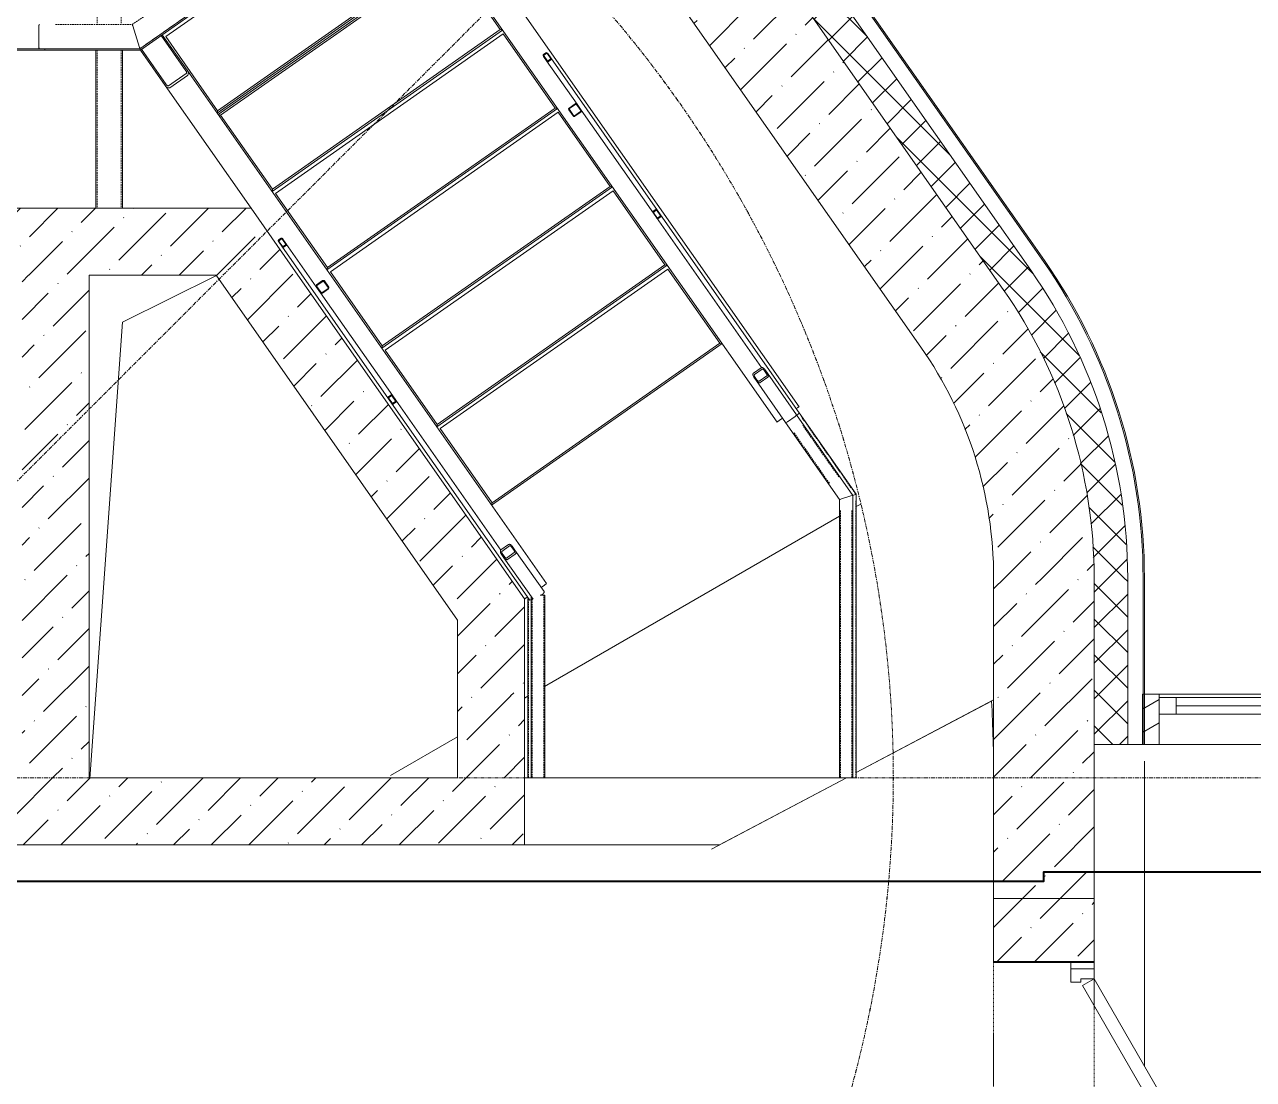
# Model space of a CAD drawing. Header units: millimetres. Extents: x 223 to 147055, y -17460 to 24540.
# Drawn here: x 115368 to 119036, y 11952 to 15100 of the extents above; entities that cross this region are included whole.
import ezdxf

# ---------------------------------------------------------------- set-up
doc = ezdxf.new("R2010")
doc.units = ezdxf.units.MM
for name, pattern in [('ADSK_Линия сетки', [21, 12, -3, 3, -3]), ('Сверху_2_', [3.96875, 2.38125, -1.5875]), ('Скрытая', [7.14375, 4.7625, -2.38125])]:
    doc.linetypes.add(name, pattern=pattern)
for name, color, linetype, lineweight in [('A-AREA', 7, 'Continuous', 9), ('A-DETL-GENF', 7, 'Continuous', 9), ('A-DETL-MEDM', 7, 'Continuous', 18), ('A-DOOR', 7, 'Continuous', 9), ('A-FLOR', 7, 'Continuous', 9), ('A-GLAZ', 7, 'Continuous', 9), ('A-GLAZ-CWMG', 7, 'Continuous', 9), ('A-WALL', 7, 'Continuous', 9), ('A-WALL-PATT', 7, 'Continuous', 18), ('I-WALL', 7, 'Continuous', 9), ('S-BEAM', 7, 'Continuous', 9), ('S-FSTN', 7, 'Continuous', 9), ('S-GRID', 7, 'Continuous', 9), ('раб осв', 7, 'Continuous', 40)]:
    doc.layers.add(name, color=color, linetype=linetype, lineweight=lineweight)
pattern_1 = [(45, (0, 0), (42.0948, 154.348), [198.438, -39.688, 1.676, -38.011])]
pattern_2 = [(45, (113640.95, 12729.765), (-53.033, 53.033), []), (135, (113640.95, 12729.765), (-53.033, -53.033), [])]

# ---------------------------------------------------------------- blocks, each defined once
blk = doc.blocks.new('Дверь-Проем - 2200_h_х1500-2633506-2 этаж')
at = {"layer": 'A-DETL-GENF', "linetype": 'Сверху_2_', "lineweight": 20}
for p, q in [((741.8, 150), (-758.2, 150)), ((-758.2, -150), (741.8, -150))]:
    blk.add_line(p, q, dxfattribs=at)
at = {"layer": 'A-DETL-GENF', "lineweight": 40}
for p, q in [((-758.2, 150), (-758.2, -150)), ((741.8, -150), (741.8, 150))]:
    blk.add_line(p, q, dxfattribs=at)
blk = doc.blocks.new('Гнутый прямоугольный профиль _Трубы 30245-94_ Балки - гнутый прямоуг_ проф_ 160x80x4-2176570-2 этаж')
at = {"layer": 'S-BEAM', "linetype": 'Скрытая', "lineweight": 20}
for p, q in [((126.7, 36), (-125.5, 36)), ((126.7, -36), (-102.8, -36))]:
    blk.add_line(p, q, dxfattribs=at)
blk = doc.blocks.new('Гнутый прямоугольный профиль _Трубы 30245-94_ Балки - гнутый прямоуг_ проф_ 160x80x4-2176156-2 этаж')
at = {"layer": 'S-BEAM', "linetype": 'Скрытая', "lineweight": 20}
for p, q in [((498.7, 36), (-496.3, 36)), ((476, -36), (-424, -36))]:
    blk.add_line(p, q, dxfattribs=at)
blk = doc.blocks.new('Гнутый прямоугольный профиль _Трубы 30245-94_ Балки - гнутый прямоуг_ проф_ 160x80x4-2183236-2 этаж')
at = {"layer": 'S-BEAM', "linetype": 'Скрытая', "lineweight": 20}
for p, q in [((-500, 36), (-972, 36)), ((420, 36), (-420, 36)), ((528, 36), (500, 36)), ((-500, -36), (-972, -36)), ((420, -36), (-420, -36)), ((528, -36), (500, -36))]:
    blk.add_line(p, q, dxfattribs=at)
blk = doc.blocks.new('ARM_ПВЛ - ПВ506-2189781-2 этаж')
at = {"layer": 'S-FSTN', "lineweight": 20}
for p, q in [((135, 415), (-135, 415)), ((-135, 415), (-135, -415)), ((135, -415), (135, 415)), ((-135, -415), (135, -415))]:
    blk.add_line(p, q, dxfattribs=at)
blk = doc.blocks.new('Гнутый прямоугольный профиль _Трубы 8645-68_ Балки - гнутый прямоуг_ проф_ 40x20x3-2341593-2 этаж')
at = {"layer": 'S-BEAM', "linetype": 'Скрытая', "lineweight": 20}
for p, q in [((273, 17), (-272, 17)), ((273, -17), (-263.4, -17))]:
    blk.add_line(p, q, dxfattribs=at)
blk = doc.blocks.new('Гнутый квадратный профиль _ТУ BE8639-82_ Балки - гнутый квадрат_ проф_ 15x1_5-2340680-2 этаж')
at = {"layer": 'S-BEAM', "linetype": 'Скрытая', "lineweight": 20}
blk.add_line((269.5, -6), (-265.3, -6), dxfattribs=at)
blk = doc.blocks.new('Гнутый прямоугольный профиль _Трубы 8645-68_ Балки - гнутый прямоуг_ проф_ 40x20x3-2339557-2 этаж')
at = {"layer": 'S-BEAM', "linetype": 'Скрытая', "lineweight": 20}
for p, q in [((418, 17), (-379.6, 17)), ((418, -17), (-379.6, -17))]:
    blk.add_line(p, q, dxfattribs=at)
blk = doc.blocks.new('Гнутый квадратный профиль _ТУ BE8639-82_ Балки - гнутый квадрат_ проф_ 15x1_5-V1-2 этаж')
at = {"layer": 'S-BEAM', "linetype": 'Скрытая', "lineweight": 20}
blk.add_line((421.5, 6), (-407.1, 6), dxfattribs=at)
blk = doc.blocks.new('Гнутый прямоугольный профиль _Трубы 8645-68_ Балки - гнутый прямоуг_ проф_ 40x20x3-2339558-2 этаж')
at = {"layer": 'S-BEAM', "linetype": 'Скрытая', "lineweight": 20}
for p, q in [((80.6, 17), (-105.6, 17)), ((80.6, -17), (-105.6, -17))]:
    blk.add_line(p, q, dxfattribs=at)
blk = doc.blocks.new('Гнутый квадратный профиль _ТУ BE8639-82_ Балки - гнутый квадрат_ проф_ 15x1_5-2339559-2 этаж')
at = {"layer": 'S-BEAM', "linetype": 'Скрытая', "lineweight": 20}
blk.add_line((147.5, 6), (-133.1, 6), dxfattribs=at)
blk = doc.blocks.new('КДП Вышка - КР_rvt-1-2 этаж')
at = {"layer": 'A-WALL-PATT', "lineweight": 15}
h = blk.add_hatch(dxfattribs=at)
h.set_pattern_fill('FP_1', color=256, style=0, pattern_type=2)
h.set_pattern_definition(pattern_1)
h.paths.add_polyline_path([(4402.5, 1407.9), (4648.2, 1580), (3606.3, 3068), (3360.5, 2896), (4109, 1827)], flags=0)
h = blk.add_hatch(dxfattribs=at)
h.set_pattern_fill('FP_1', color=256, style=0, pattern_type=2)
h.set_pattern_definition(pattern_1)
h.paths.add_polyline_path([(-280.5, 1622.4), (2543, 1622.7), (2403.2, 1822.4), (-764.2, 1822.4), (-904.2, 1622.4), (-660.1, 1622.4)], flags=0)
h = blk.add_hatch(dxfattribs=at)
h.set_pattern_fill('FP_1', color=256, style=0, pattern_type=2)
h.set_pattern_definition(pattern_1)
h.paths.add_polyline_path([(1919.5, 122.4), (1919.5, 1622.4), (1719.5, 1622.4), (1719.5, 122.4)], flags=0)
h = blk.add_hatch(dxfattribs=at)
h.set_pattern_fill('FP_1', color=256, style=0, pattern_type=2)
h.set_pattern_definition(pattern_1)
h.paths.add_polyline_path([(3219.5, 307.8), (3219.5, 656.5), (2543, 1622.4), (2299, 1622.4), (3090.3, 492.3)], flags=0)
h = blk.add_hatch(dxfattribs=at)
h.set_pattern_fill('FP_1', color=256, style=0, pattern_type=2)
h.set_pattern_definition(pattern_1)
h.paths.add_polyline_path([(4919.5, 719.6), (4913.8, 850.3), (4896.7, 980.1), (4868.4, 1107.8), (4829, 1232.6), (4779, 1353.5), (4718.5, 1469.6), (4648.2, 1580), (4402.5, 1407.9), (4467.3, 1304.4), (4521.4, 1194.9), (4564, 1080.4), (4594.7, 962.3), (4613.3, 841.6), (4619.5, 719.6), (4795.9, 719.6)], flags=0)
h = blk.add_hatch(dxfattribs=at)
h.set_pattern_fill('FP_1', color=256, style=0, pattern_type=2)
h.set_pattern_definition(pattern_1)
h.paths.add_polyline_path([(4619.5, -2277.6), (4919.5, -2277.6), (4919.5, -1927.6), (4619.5, -1927.6)], flags=0)
h.paths.add_polyline_path([(4919.5, -427.6), (4919.5, 719.6), (4619.5, 719.6), (4619.5, -427.6), (4849.5, -427.6)], flags=0)
h = blk.add_hatch(dxfattribs=at)
h.set_pattern_fill('FP_1', color=256, style=0, pattern_type=2)
h.set_pattern_definition(pattern_1)
h.paths.add_polyline_path([(3219.5, 122.4), (3219.5, 307.8), (3019.5, 593.5), (3019.5, 122.4), (3062.9, 122.4)], flags=0)
h = blk.add_hatch(dxfattribs=at)
h.set_pattern_fill('FP_1', color=256, style=0, pattern_type=2)
h.set_pattern_definition(pattern_1)
h.paths.add_polyline_path([(69.5, -77.6), (69.5, 122.4), (-430.5, 122.4), (-430.5, -77.6)], flags=0)
h.paths.add_polyline_path([(-1443.1, -77.6), (-1230.5, -77.6), (-1230.5, 122.4), (-1580.5, 122.4), (-1580.5, -77.6)], flags=0)
h.paths.add_polyline_path([(3219.5, -77.6), (3219.5, 122.4), (1569.5, 122.4), (1569.5, -77.6), (3062.9, -77.6)], flags=0)
at = {"layer": 'A-FLOR', "lineweight": 15}
blk.add_line((4179.5, 122.4), (3219.5, 122.4), dxfattribs=at)
at = {"layer": 'I-WALL', "lineweight": 15}
for p, q in [((4648.2, 1580), (3606.3, 3068)), ((3360.5, 2896), (4402.5, 1407.9)), ((2403.2, 1822.4), (-764.2, 1822.4)), ((2543.2, 1622.4), (2403.2, 1822.4)), ((1919.5, 1622.4), (2299, 1622.4)), ((1919.5, 122.4), (1919.5, 1622.4)), ((2299, 1622.4), (3019.5, 593.5)), ((3219.5, 656.5), (2543.2, 1622.4)), ((4619.5, 719.6), (4619.5, -427.6)), ((4919.5, -427.6), (4919.5, 719.6)), ((3219.5, 307.8), (3219.5, 656.5)), ((3019.5, 593.5), (3019.5, 122.4)), ((3219.5, 122.4), (3219.5, 307.8)), ((3019.5, 122.4), (1919.5, 122.4)), ((3219.5, -77.6), (3219.5, 122.4)), ((1569.5, -77.6), (3219.5, -77.6))]:
    blk.add_line(p, q, dxfattribs=at)
for radius, start in [(1500, 360), (1200, 0)]:
    blk.add_arc((3419.5, 719.6), radius, start, 35, dxfattribs=at)
at = {"layer": 'S-BEAM', "lineweight": 15}
for p, q in [((2886.5, 2869.1), (2071.4, 2298.4)), ((2072.7, 2294.4), (2891.8, 2867.9)), ((4038.6, 1230.1), (2965.7, 2762.4)), ((2900.2, 2716.5), (3973.1, 1184.2)), ((2302, 2106.3), (2990.1, 2588.1)), ((2993.4, 2583.5), (2305.3, 2101.7)), ((1770, 2302.4), (1770, 2366.4)), ((1770, 2366.4), (1770, 2302.4)), ((2070.2, 2302.4), (2050, 2366.4)), ((2050, 2366.4), (2070.2, 2302.4)), ((2465.9, 1872.3), (3154, 2354.1)), ((3154, 2354.1), (3147, 2355.3)), ((2138.2, 2340.2), (2134.9, 2337.9)), ((2134.9, 2337.9), (2208.9, 2232.4)), ((2212.1, 2234.7), (2138.2, 2340.2)), ((1787.7, 2298.4), (1697, 2298.4)), ((1697, 2294.4), (1787.7, 2294.4)), ((1787.7, 2294.4), (1787.7, 2298.4)), ((2071.4, 2298.4), (1787.7, 2298.4)), ((1787.7, 2298.4), (1787.7, 2294.4)), ((1787.7, 2294.4), (2072.7, 2294.4)), ((1939.5, 2294.4), (1939.5, 1822.4)), ((2019.5, 1822.4), (2019.5, 2294.4)), ((2072.7, 2294.4), (2071.4, 2298.4)), ((2071.4, 2298.4), (2072.7, 2294.4)), ((2076, 2296.7), (2072.7, 2294.4)), ((2072.7, 2294.4), (2146.6, 2188.8)), ((2149.9, 2191.1), (2076, 2296.7)), ((3283.3, 2286.3), (3275.9, 2281.1)), ((3276.4, 2275.1), (3285.4, 2262.2)), ((3277.4, 2278.9), (3284.8, 2284.1)), ((3286.7, 2263.1), (3277.7, 2275.9)), ((3287.5, 2282.8), (3296.5, 2270)), ((3297.7, 2270.8), (3288.7, 2283.7)), ((3285.4, 2262.2), (3376, 2132.9)), ((3296.8, 2267), (3289.4, 2261.8)), ((3290.9, 2259.7), (3298.3, 2264.8)), ((3616.4, 1815.7), (3297.7, 2270.8)), ((2209.6, 2224.4), (2157.2, 2187.7)), ((2161.2, 2182), (2213.6, 2218.7)), ((3285, 702.4), (2212.1, 2234.7)), ((2146.6, 2188.8), (2403.2, 1822.4)), ((3370.4, 2133.9), (3352.4, 2121.2)), ((3353.6, 2119.6), (3371.6, 2132.2)), ((3374.4, 2131.7), (3387, 2113.7)), ((3388.6, 2114.9), (3376, 2132.9)), ((2303.3, 2113.2), (2302, 2106.3)), ((2305.3, 2101.7), (2312.2, 2100.4)), ((2629.7, 1638.3), (3317.8, 2120.1)), ((3317.8, 2120.1), (3310.8, 2121.4)), ((3351.4, 2115.7), (3364.1, 2097.6)), ((3365.7, 2098.8), (3353.1, 2116.8)), ((3386.5, 2110.9), (3368.5, 2098.3)), ((3369.6, 2096.7), (3387.6, 2109.3)), ((3388.6, 2114.9), (3604.1, 1807.1)), ((2467.1, 1879.3), (2465.9, 1872.3)), ((2793.5, 1404.3), (3481.6, 1886.1)), ((3481.6, 1886.1), (3474.7, 1887.4)), ((3610.9, 1818.3), (3603.5, 1813.1)), ((3604.1, 1807.1), (3613.1, 1794.3)), ((3605, 1811), (3612.4, 1816.2)), ((3614.3, 1795.1), (3605.3, 1808)), ((3615.2, 1814.9), (3624.2, 1802)), ((3625.4, 1802.9), (3616.4, 1815.7)), ((3624.4, 1799), (3617, 1793.9)), ((4039.5, 1211.5), (3625.4, 1802.9)), ((3613.1, 1794.3), (3926.4, 1346.9)), ((3618.5, 1791.7), (3625.9, 1796.9)), ((2492.8, 1732.8), (2485.4, 1727.6)), ((2486.9, 1725.4), (2494.3, 1730.6)), ((2497, 1729.3), (2506, 1716.5)), ((2507.2, 1717.3), (2498.2, 1730.2)), ((2485.9, 1721.6), (2494.9, 1708.7)), ((2496.2, 1709.6), (2487.2, 1722.4)), ((2494.9, 1708.7), (2813.6, 1253.6)), ((2506.3, 1713.5), (2498.9, 1708.3)), ((2500.4, 1706.2), (2507.8, 1711.3)), ((2597.8, 1588), (2507.2, 1717.3)), ((2957.4, 1170.4), (3645.5, 1652.2)), ((3645.5, 1652.2), (3638.5, 1653.4)), ((2630.9, 1645.3), (2629.7, 1638.3)), ((2597.8, 1588), (2610.4, 1570)), ((2616.8, 1606.2), (2598.8, 1593.5)), ((2612.1, 1571.1), (2599.5, 1589.1)), ((2599.9, 1591.9), (2618, 1604.5)), ((2632.9, 1583.2), (2614.9, 1570.6)), ((2616, 1569), (2634, 1581.6)), ((2620.8, 1604), (2633.4, 1586)), ((2635, 1587.2), (2622.4, 1605.2)), ((2825.9, 1262.2), (2610.4, 1570)), ((2794.8, 1411.3), (2793.5, 1404.3)), ((3121.2, 936.4), (3809.3, 1418.2)), ((3809.3, 1418.2), (3802.3, 1419.4)), ((3925.4, 1346.5), (3902.5, 1330.4)), ((3905.5, 1326.1), (3928.4, 1342.2)), ((3942.4, 1322.2), (3919.5, 1306.1)), ((3933.9, 1339.6), (3941.9, 1328.2)), ((3944.3, 1329.9), (3936.3, 1341.3)), ((4031.2, 1205.9), (3944.3, 1329.9)), ((3903.6, 1318.4), (3911.6, 1307)), ((3914, 1308.7), (3906, 1320.1)), ((3911.6, 1307), (3998.4, 1183)), ((3922.5, 1301.8), (3945.4, 1317.9)), ((2820.4, 1264.8), (2813.1, 1259.6)), ((2813.6, 1253.6), (2822.6, 1240.8)), ((2814.6, 1257.5), (2821.9, 1262.7)), ((2823.8, 1241.6), (2814.8, 1254.5)), ((2824.7, 1261.4), (2833.7, 1248.5)), ((2834.9, 1249.4), (2825.9, 1262.2)), ((3148.2, 802), (2834.9, 1249.4)), ((2822.6, 1240.8), (3234, 653.2)), ((2833.9, 1245.5), (2826.6, 1240.4)), ((2828.1, 1238.2), (2835.4, 1243.4)), ((4030.5, 1224.4), (4032.1, 1225.5)), ((4209.5, 968.7), (4039.5, 1211.5)), ((2958.6, 1177.3), (2957.4, 1170.4)), ((3979.7, 1188.8), (3989.5, 1195.7)), ((3998.4, 1183), (4159.5, 952.9)), ((4004.4, 1184.9), (4027.3, 1200.9)), ((4027.3, 1200.9), (4004.4, 1184.9)), ((4199.5, 965.5), (4031.2, 1205.9)), ((4031.8, 1205), (4037.5, 1209)), ((4037.5, 1209), (4031.8, 1205)), ((4193.5, 963.6), (4165.5, 954.8)), ((4165.5, 954.8), (4193.5, 963.6)), ((4206.5, 967.7), (4199.5, 965.5)), ((4199.5, 965.5), (4206.5, 967.7)), ((4199.5, 122.8), (4199.5, 965.5)), ((4209.5, 122.9), (4209.5, 968.7)), ((3122.4, 943.4), (3121.2, 936.4)), ((4159.5, 952.9), (4159.5, 122.8)), ((3171.8, 818.8), (3148.9, 802.7)), ((3151.9, 798.4), (3174.8, 814.5)), ((3180.3, 811.9), (3188.3, 800.5)), ((3190.7, 802.2), (3182.7, 813.7)), ((3150, 790.7), (3158, 779.3)), ((3160.4, 781), (3152.4, 792.4)), ((3158, 779.3), (3244.8, 655.2)), ((3188.8, 794.5), (3165.9, 778.4)), ((3168.9, 774.2), (3191.8, 790.2)), ((3277.6, 678.2), (3190.7, 802.2)), ((3268.6, 690.9), (3278.5, 697.8)), ((3226, 661.1), (3227.8, 662.3)), ((3239.5, 662.8), (3239.5, 122.8)), ((3265.9, 667.8), (3273.5, 667.8)), ((3274.7, 671.9), (3268.8, 667.8)), ((3273.5, 667.8), (3279.5, 667.8)), ((3279.5, 122.8), (3279.5, 667.8)), ((3229.5, 657.7), (3229.5, 122.7)), ((3229.5, 657.7), (3230.4, 657.7)), ((3239.5, 654.9), (3237.5, 653.5)), ((3232.5, 122.7), (3229.5, 122.7)), ((3239.5, 122.7), (3232.5, 122.7)), ((3245.5, 122.8), (3239.5, 122.8)), ((3273.5, 122.8), (3245.5, 122.8)), ((3279.5, 122.8), (3273.5, 122.8)), ((4165.5, 122.8), (4159.5, 122.8)), ((4193.5, 122.8), (4165.5, 122.8)), ((4199.5, 122.8), (4193.5, 122.8)), ((4206.5, 122.9), (4199.5, 122.9)), ((4209.5, 122.9), (4206.5, 122.9))]:
    blk.add_line(p, q, dxfattribs=at)
at = {"layer": 'S-BEAM', "lineweight": 15, "flags": 128}
for points in [[(1770, 2366.4), (1770, 2367.2), (1770.1, 2368.1), (1770.3, 2368.8), (1770.5, 2369.5), (1770.7, 2370), (1771, 2370.3), (1771.3, 2370.4)], [(1771.3, 2370.4), (1771, 2370.3), (1770.7, 2370), (1770.5, 2369.5), (1770.3, 2368.8), (1770.1, 2368.1), (1770, 2367.2), (1770, 2366.4)], [(2050, 2366.4), (2049.7, 2367.2), (2049.4, 2368.1), (2049.2, 2368.8), (2049, 2369.5), (2048.8, 2370), (2048.8, 2370.3), (2048.7, 2370.4)], [(2048.7, 2370.4), (2048.8, 2370.3), (2048.8, 2370), (2049, 2369.5), (2049.2, 2368.8), (2049.4, 2368.1), (2049.7, 2367.2), (2050, 2366.4)], [(1771.3, 2298.4), (1771, 2298.5), (1770.7, 2298.8), (1770.5, 2299.2), (1770.3, 2299.9), (1770.1, 2300.6), (1770, 2301.5), (1770, 2302.4)], [(1770, 2302.4), (1770, 2301.5), (1770.1, 2300.6), (1770.3, 2299.9), (1770.5, 2299.2), (1770.7, 2298.8), (1771, 2298.5), (1771.3, 2298.4)], [(2071.4, 2298.4), (2071.4, 2298.5), (2071.3, 2298.8), (2071.1, 2299.2), (2070.9, 2299.9), (2070.7, 2300.6), (2070.4, 2301.5), (2070.2, 2302.4)], [(2070.2, 2302.4), (2070.4, 2301.5), (2070.7, 2300.6), (2070.9, 2299.9), (2071.1, 2299.2), (2071.3, 2298.8), (2071.4, 2298.5), (2071.4, 2298.4)], [(3275.9, 2281.1), (3275.5, 2280.7), (3275.2, 2280.1), (3275, 2279.4), (3275, 2278.6), (3275.2, 2277.8), (3275.5, 2276.9), (3275.9, 2276), (3276.4, 2275.1)], [(3277.7, 2275.9), (3277.4, 2276.4), (3277.2, 2276.8), (3277, 2277.3), (3277, 2277.7), (3277, 2278.1), (3277, 2278.5), (3277.2, 2278.7), (3277.4, 2278.9)], [(3288.7, 2283.7), (3288.1, 2284.5), (3287.4, 2285.2), (3286.6, 2285.8), (3285.9, 2286.2), (3285.1, 2286.5), (3284.4, 2286.6), (3283.8, 2286.5), (3283.3, 2286.3)], [(3284.8, 2284.1), (3285, 2284.2), (3285.3, 2284.3), (3285.7, 2284.2), (3286.1, 2284.1), (3286.4, 2283.9), (3286.8, 2283.6), (3287.2, 2283.2), (3287.5, 2282.8)], [(3285.4, 2262.2), (3286.1, 2261.4), (3286.8, 2260.7), (3287.5, 2260.1), (3288.3, 2259.7), (3289, 2259.4), (3289.7, 2259.3), (3290.4, 2259.4), (3290.9, 2259.7)], [(3289.4, 2261.8), (3289.1, 2261.7), (3288.8, 2261.6), (3288.5, 2261.7), (3288.1, 2261.8), (3287.7, 2262), (3287.3, 2262.3), (3287, 2262.7), (3286.7, 2263.1)], [(3296.5, 2270), (3296.8, 2269.5), (3297, 2269.1), (3297.1, 2268.6), (3297.2, 2268.2), (3297.2, 2267.8), (3297.1, 2267.5), (3297, 2267.2), (3296.8, 2267)], [(3298.3, 2264.8), (3298.7, 2265.2), (3299, 2265.8), (3299.1, 2266.5), (3299.1, 2267.3), (3299, 2268.2), (3298.7, 2269.1), (3298.3, 2270), (3297.7, 2270.8)], [(2208.9, 2232.4), (2209.6, 2231.2), (2210.1, 2230), (2210.5, 2228.8), (2210.7, 2227.7), (2210.7, 2226.6), (2210.5, 2225.7), (2210.1, 2224.9), (2209.6, 2224.4)], [(2213.6, 2218.7), (2214.7, 2219.8), (2215.5, 2221.3), (2215.9, 2223.1), (2215.9, 2225.3), (2215.5, 2227.6), (2214.7, 2230), (2213.6, 2232.4), (2212.1, 2234.7)], [(2146.6, 2188.8), (2148.3, 2186.7), (2150.2, 2184.8), (2152.1, 2183.2), (2154.2, 2182.1), (2156.2, 2181.3), (2158, 2181.1), (2159.7, 2181.3), (2161.2, 2182)], [(2157.2, 2187.7), (2156.4, 2187.3), (2155.6, 2187.2), (2154.7, 2187.4), (2153.7, 2187.7), (2152.6, 2188.3), (2151.7, 2189.1), (2150.7, 2190), (2149.9, 2191.1)], [(3603.5, 1813.1), (3603.1, 1812.7), (3602.8, 1812.2), (3602.7, 1811.5), (3602.7, 1810.7), (3602.8, 1809.8), (3603.1, 1808.9), (3603.6, 1808), (3604.1, 1807.1)], [(3605.3, 1808), (3605.1, 1808.4), (3604.8, 1808.9), (3604.7, 1809.3), (3604.6, 1809.8), (3604.6, 1810.2), (3604.7, 1810.5), (3604.8, 1810.8), (3605, 1811)], [(3616.4, 1815.7), (3615.7, 1816.5), (3615, 1817.2), (3614.3, 1817.8), (3613.5, 1818.3), (3612.8, 1818.5), (3612.1, 1818.6), (3611.5, 1818.6), (3610.9, 1818.3)], [(3612.4, 1816.2), (3612.7, 1816.3), (3613, 1816.3), (3613.4, 1816.3), (3613.7, 1816.1), (3614.1, 1815.9), (3614.5, 1815.6), (3614.8, 1815.3), (3615.2, 1814.9)], [(3624.2, 1802), (3624.4, 1801.6), (3624.6, 1801.1), (3624.8, 1800.7), (3624.9, 1800.3), (3624.9, 1799.9), (3624.8, 1799.5), (3624.6, 1799.2), (3624.4, 1799)], [(3625.9, 1796.9), (3626.3, 1797.3), (3626.6, 1797.9), (3626.8, 1798.6), (3626.8, 1799.4), (3626.6, 1800.2), (3626.3, 1801.1), (3625.9, 1802), (3625.4, 1802.9)], [(3613.1, 1794.3), (3613.7, 1793.5), (3614.4, 1792.8), (3615.2, 1792.2), (3615.9, 1791.8), (3616.7, 1791.5), (3617.4, 1791.4), (3618, 1791.5), (3618.5, 1791.7)], [(3617, 1793.9), (3616.8, 1793.7), (3616.5, 1793.7), (3616.1, 1793.7), (3615.7, 1793.9), (3615.4, 1794.1), (3615, 1794.4), (3614.6, 1794.7), (3614.3, 1795.1)], [(2485.4, 1727.6), (2485, 1727.2), (2484.7, 1726.6), (2484.5, 1725.9), (2484.5, 1725.1), (2484.7, 1724.3), (2485, 1723.4), (2485.4, 1722.5), (2485.9, 1721.6)], [(2487.2, 1722.4), (2486.9, 1722.9), (2486.7, 1723.3), (2486.6, 1723.8), (2486.5, 1724.2), (2486.5, 1724.6), (2486.6, 1725), (2486.7, 1725.2), (2486.9, 1725.4)], [(2498.2, 1730.2), (2497.6, 1731), (2496.9, 1731.7), (2496.2, 1732.3), (2495.4, 1732.7), (2494.7, 1733), (2493.9, 1733.1), (2493.3, 1733), (2492.8, 1732.8)], [(2494.3, 1730.6), (2494.5, 1730.7), (2494.9, 1730.8), (2495.2, 1730.7), (2495.6, 1730.6), (2496, 1730.4), (2496.3, 1730.1), (2496.7, 1729.7), (2497, 1729.3)], [(2494.9, 1708.7), (2495.6, 1707.9), (2496.3, 1707.2), (2497, 1706.6), (2497.8, 1706.2), (2498.5, 1705.9), (2499.2, 1705.8), (2499.9, 1705.9), (2500.4, 1706.2)], [(2498.9, 1708.3), (2498.6, 1708.2), (2498.3, 1708.1), (2498, 1708.2), (2497.6, 1708.3), (2497.2, 1708.5), (2496.8, 1708.8), (2496.5, 1709.2), (2496.2, 1709.6)], [(2506, 1716.5), (2506.3, 1716), (2506.5, 1715.6), (2506.6, 1715.1), (2506.7, 1714.7), (2506.7, 1714.3), (2506.6, 1714), (2506.5, 1713.7), (2506.3, 1713.5)], [(2507.8, 1711.3), (2508.2, 1711.7), (2508.5, 1712.3), (2508.6, 1713), (2508.6, 1713.8), (2508.5, 1714.7), (2508.2, 1715.6), (2507.8, 1716.5), (2507.2, 1717.3)], [(3902.5, 1330.4), (3901.7, 1329.6), (3901.1, 1328.4), (3900.8, 1327.1), (3900.8, 1325.5), (3901.1, 1323.7), (3901.7, 1321.9), (3902.5, 1320.1), (3903.6, 1318.4)], [(3906, 1320.1), (3905.5, 1321), (3905.1, 1321.9), (3904.8, 1322.8), (3904.6, 1323.7), (3904.6, 1324.4), (3904.8, 1325.1), (3905.1, 1325.7), (3905.5, 1326.1)], [(3936.3, 1341.3), (3935.1, 1342.9), (3933.7, 1344.4), (3932.2, 1345.5), (3930.7, 1346.4), (3929.2, 1346.9), (3927.8, 1347.1), (3926.5, 1347), (3925.4, 1346.5)], [(3928.4, 1342.2), (3929, 1342.4), (3929.6, 1342.5), (3930.3, 1342.4), (3931.1, 1342.1), (3931.8, 1341.7), (3932.6, 1341.1), (3933.3, 1340.4), (3933.9, 1339.6)], [(3941.9, 1328.2), (3942.4, 1327.3), (3942.9, 1326.4), (3943.1, 1325.5), (3943.3, 1324.7), (3943.3, 1323.9), (3943.1, 1323.2), (3942.9, 1322.6), (3942.4, 1322.2)], [(3945.4, 1317.9), (3946.3, 1318.7), (3946.9, 1319.9), (3947.2, 1321.3), (3947.2, 1322.8), (3946.9, 1324.6), (3946.3, 1326.4), (3945.4, 1328.2), (3944.3, 1329.9)], [(3911.6, 1307), (3912.8, 1305.4), (3914.3, 1304), (3915.7, 1302.8), (3917.3, 1301.9), (3918.8, 1301.4), (3920.2, 1301.2), (3921.4, 1301.3), (3922.5, 1301.8)], [(3919.5, 1306.1), (3919, 1305.9), (3918.3, 1305.8), (3917.6, 1305.9), (3916.9, 1306.2), (3916.1, 1306.6), (3915.4, 1307.2), (3914.7, 1307.9), (3914, 1308.7)], [(2813.1, 1259.6), (2812.6, 1259.2), (2812.4, 1258.7), (2812.2, 1258), (2812.2, 1257.2), (2812.4, 1256.3), (2812.6, 1255.4), (2813.1, 1254.5), (2813.6, 1253.6)], [(2814.8, 1254.5), (2814.6, 1254.9), (2814.4, 1255.4), (2814.2, 1255.8), (2814.1, 1256.3), (2814.1, 1256.7), (2814.2, 1257), (2814.4, 1257.3), (2814.6, 1257.5)], [(2825.9, 1262.2), (2825.3, 1263), (2824.6, 1263.7), (2823.8, 1264.3), (2823.1, 1264.8), (2822.3, 1265), (2821.6, 1265.1), (2821, 1265.1), (2820.4, 1264.8)], [(2821.9, 1262.7), (2822.2, 1262.8), (2822.5, 1262.8), (2822.9, 1262.8), (2823.2, 1262.6), (2823.6, 1262.4), (2824, 1262.1), (2824.4, 1261.8), (2824.7, 1261.4)], [(2833.7, 1248.5), (2833.9, 1248.1), (2834.1, 1247.6), (2834.3, 1247.2), (2834.4, 1246.8), (2834.4, 1246.4), (2834.3, 1246), (2834.2, 1245.7), (2833.9, 1245.5)], [(2835.4, 1243.4), (2835.9, 1243.8), (2836.2, 1244.4), (2836.3, 1245.1), (2836.3, 1245.9), (2836.2, 1246.7), (2835.9, 1247.6), (2835.4, 1248.5), (2834.9, 1249.4)], [(2822.6, 1240.8), (2823.2, 1240), (2823.9, 1239.3), (2824.7, 1238.7), (2825.5, 1238.3), (2826.2, 1238), (2826.9, 1237.9), (2827.5, 1238), (2828.1, 1238.2)], [(2826.6, 1240.4), (2826.3, 1240.2), (2826, 1240.2), (2825.6, 1240.2), (2825.3, 1240.4), (2824.9, 1240.6), (2824.5, 1240.9), (2824.2, 1241.2), (2823.8, 1241.6)], [(4032.1, 1225.5), (4033.6, 1226.5), (4034.9, 1227.5), (4036.2, 1228.4), (4037.2, 1229.1), (4038, 1229.7), (4038.5, 1230), (4038.6, 1230.1)], [(4037.5, 1209), (4039.1, 1210.5), (4039.5, 1211.5)], [(4039.5, 1211.5), (4039.1, 1210.5), (4037.5, 1209)], [(3973.1, 1184.2), (3973.3, 1184.3), (3973.8, 1184.7), (3974.5, 1185.2), (3975.6, 1186), (3976.8, 1186.8), (3978.2, 1187.8), (3979.7, 1188.8)], [(3998.4, 1183), (4000.6, 1182.9), (4004.4, 1184.9)], [(4004.4, 1184.9), (4000.6, 1182.9), (3998.4, 1183)], [(4027.3, 1200.9), (4030.5, 1203.8), (4031.2, 1205.9)], [(4031.2, 1205.9), (4030.5, 1203.8), (4027.3, 1200.9)], [(4165.5, 954.8), (4161.3, 953.5), (4159.5, 952.9)], [(4159.5, 952.9), (4161.3, 953.5), (4165.5, 954.8)], [(4199.5, 965.5), (4197.7, 965), (4193.5, 963.6)], [(4193.5, 963.6), (4197.7, 965), (4199.5, 965.5)], [(4209.5, 968.7), (4208.6, 968.4), (4206.5, 967.7)], [(4206.5, 967.7), (4208.6, 968.4), (4209.5, 968.7)], [(3182.7, 813.7), (3181.5, 815.3), (3180.1, 816.7), (3178.6, 817.8), (3177, 818.7), (3175.6, 819.2), (3174.2, 819.4), (3172.9, 819.3), (3171.8, 818.8)], [(3174.8, 814.5), (3175.4, 814.7), (3176, 814.8), (3176.7, 814.7), (3177.4, 814.5), (3178.2, 814), (3178.9, 813.4), (3179.6, 812.7), (3180.3, 811.9)], [(3148.9, 802.7), (3148, 801.9), (3147.5, 800.7), (3147.2, 799.4), (3147.2, 797.8), (3147.5, 796), (3148, 794.2), (3148.9, 792.4), (3150, 790.7)], [(3152.4, 792.4), (3151.9, 793.3), (3151.5, 794.2), (3151.2, 795.1), (3151, 796), (3151, 796.8), (3151.2, 797.4), (3151.5, 798), (3151.9, 798.4)], [(3158, 779.3), (3159.2, 777.7), (3160.6, 776.3), (3162.1, 775.1), (3163.6, 774.2), (3165.1, 773.7), (3166.5, 773.5), (3167.8, 773.6), (3168.9, 774.2)], [(3165.9, 778.4), (3165.3, 778.2), (3164.7, 778.1), (3164, 778.2), (3163.3, 778.5), (3162.5, 778.9), (3161.8, 779.5), (3161.1, 780.2), (3160.4, 781)], [(3188.3, 800.5), (3188.8, 799.6), (3189.2, 798.7), (3189.5, 797.8), (3189.7, 797), (3189.7, 796.2), (3189.5, 795.5), (3189.2, 794.9), (3188.8, 794.5)], [(3191.8, 790.2), (3192.7, 791.1), (3193.2, 792.2), (3193.5, 793.6), (3193.5, 795.2), (3193.2, 796.9), (3192.7, 798.7), (3191.8, 800.5), (3190.7, 802.2)], [(3278.5, 697.8), (3279.9, 698.9), (3281.3, 699.8), (3282.6, 700.7), (3283.6, 701.4), (3284.4, 702), (3284.9, 702.3), (3285, 702.4)], [(3219.5, 656.5), (3219.7, 656.7), (3220.1, 657), (3220.9, 657.5), (3222, 658.3), (3223.2, 659.1), (3224.6, 660.1), (3226, 661.1)]]:
    blk.add_lwpolyline(points, dxfattribs=at)
at = {"layer": 'S-BEAM', "lineweight": 15}
for centre, radius, start, end in [((3372.7, 2130.6), 4, 35, 125), ((3372.7, 2130.6), 2, 35, 125), ((3354.7, 2118), 4, 125, 215), ((3354.7, 2118), 2, 125, 215), ((3367.3, 2099.9), 4, 215, 305), ((3367.3, 2099.9), 2, 215, 305), ((3385.4, 2112.6), 2, 305, 35), ((3385.4, 2112.6), 4, 305, 35), ((2601.1, 1590.3), 4, 125, 215), ((2601.1, 1590.3), 2, 125, 215), ((2619.1, 1602.9), 4, 35, 125), ((2619.1, 1602.9), 2, 35, 125), ((2631.7, 1584.9), 2, 305, 35), ((2631.7, 1584.9), 4, 305, 35), ((2613.7, 1572.2), 4, 215, 305), ((2613.7, 1572.2), 2, 215, 305)]:
    blk.add_arc(centre, radius, start, end, dxfattribs=at)
for centre, major_axis, start_param, end_param in [((3272.7, 674.7), (4.91, 3.44), 4.712389, 6.283185), ((3236.5, 654.9), (2.46, 1.72), 3.141593, 4.712389)]:
    blk.add_ellipse(centre, major_axis=major_axis, ratio=0.573576, start_param=start_param, end_param=end_param, dxfattribs=at)
at = {"lineweight": 15}
for name, p, rotation in [('Гнутый прямоугольный профиль _Трубы 30245-94_ Балки - гнутый прямоуг_ проф_ 160x80x4-2183236-2 этаж', (1979.5, 2794.4), 89.99999999999999), ('Гнутый прямоугольный профиль _Трубы 30245-94_ Балки - гнутый прямоуг_ проф_ 160x80x4-2176156-2 этаж', (2459.3, 2613.9), 214.999999999999), ('ARM_ПВЛ - ПВ506-2189781-2 этаж', (2565.8, 2461.9), 304.9999999999985), ('ARM_ПВЛ - ПВ506-2189781-2 этаж', (2729.6, 2227.9), 304.9999999999985), ('Гнутый прямоугольный профиль _Трубы 30245-94_ Балки - гнутый прямоуг_ проф_ 160x80x4-2176570-2 этаж', (1945.9, 2334.4), 180), ('ARM_ПВЛ - ПВ506-2189781-2 этаж', (2893.4, 1993.9), 304.9999999999985), ('ARM_ПВЛ - ПВ506-2189781-2 этаж', (3057.3, 1759.9), 304.9999999999985), ('ARM_ПВЛ - ПВ506-2189781-2 этаж', (3221.1, 1526), 304.9999999999985), ('ARM_ПВЛ - ПВ506-2189781-2 этаж', (3384.9, 1292), 304.9999999999985), ('Гнутый квадратный профиль _ТУ BE8639-82_ Балки - гнутый квадрат_ проф_ 15x1_5-2339559-2 этаж', (4117.2, 1087.3), 304.9999999999996), ('Гнутый прямоугольный профиль _Трубы 8645-68_ Балки - гнутый прямоуг_ проф_ 40x20x3-2339558-2 этаж', (4096.8, 1077.3), 304.9999999999996), ('Гнутый прямоугольный профиль _Трубы 8645-68_ Балки - гнутый прямоуг_ проф_ 40x20x3-2339557-2 этаж', (4179.5, 540.8), 270.0000000000002), ('Гнутый квадратный профиль _ТУ BE8639-82_ Балки - гнутый квадрат_ проф_ 15x1_5-V1-2 этаж', (4202, 544.4), 270.0000000000002), ('Гнутый прямоугольный профиль _Трубы 8645-68_ Балки - гнутый прямоуг_ проф_ 40x20x3-2341593-2 этаж', (3259.5, 395.8), 270.0000000000002), ('Гнутый квадратный профиль _ТУ BE8639-82_ Балки - гнутый квадрат_ проф_ 15x1_5-2340680-2 этаж', (3237, 392.2), 270.0000000000002), ('Дверь-Проем - 2200_h_х1500-2633506-2 этаж', (4769.5, -1169.4), 90.00000000000007)]:
    blk.add_blockref(name, p, dxfattribs=dict(at, rotation=rotation))
blk = doc.blocks.new('M_Тент витража777 - M_Тент витража одинарное справо-2678803-2 этаж')
at = {"layer": 'A-GLAZ', "lineweight": 15}
for p, q in [((-475, 20), (-525, 20)), ((-525, 20), (-525, -30)), ((-525, -30), (-525, 20)), ((-475, -30), (-475, 20)), ((475, -30), (475, 20)), ((475, 20), (525, 20)), ((525, 20), (525, -30)), ((525, 20), (525, -30)), ((-525, -30), (-475, -30)), ((-475, -4.6), (475, -4.6)), ((525, -30), (475, -30))]:
    blk.add_line(p, q, dxfattribs=at)
at = {"layer": 'A-GLAZ'}
for p, q in [((-475, 20), (475, 20)), ((475, -30), (-475, -30))]:
    blk.add_line(p, q, dxfattribs=at)
blk = doc.blocks.new('Прямоугольный импост - 50 x 150мм-1634120-2 этаж')
at = {"layer": 'A-GLAZ-CWMG'}
h = blk.add_hatch(dxfattribs=at)
h.set_pattern_fill('FP_11', color=256, style=0, pattern_type=2)
h.set_pattern_definition([(210, (5063.89, 342.414), (30, -51.9615), [])])
h.paths.add_polyline_path([(-50, 120), (-50, -30), (0, -30), (0, 120)], flags=0)
at = {"layer": 'A-GLAZ-CWMG', "lineweight": 18}
for p, q in [((0, 120), (-50, 120)), ((-50, 120), (-50, -30)), ((0, -30), (0, 120)), ((-50, -30), (0, -30))]:
    blk.add_line(p, q, dxfattribs=at)
blk = doc.blocks.new('Прямоугольный импост - 50 x 150мм-2240715-2 этаж')
at = {"layer": 'A-GLAZ-CWMG'}
for p, q in [((6163.9, 372.4), (5113.9, 372.4)), ((5113.9, 222.4), (6163.9, 222.4))]:
    blk.add_line(p, q, dxfattribs=at)
blk = doc.blocks.new('1709 КДП АПК АР_rvt-1-2 этаж')
at = {"layer": 'A-AREA'}
blk.add_line((5069.5, -737.4), (5069.5, 172.4), dxfattribs=at)
at = {"lineweight": 9, "rotation": 180}
blk.add_blockref('Прямоугольный импост - 50 x 150мм-1634120-2 этаж', (5063.9, 342.4), dxfattribs=at)
at = {"lineweight": 9}
for name, p in [('Прямоугольный импост - 50 x 150мм-2240715-2 этаж', (0, 0)), ('M_Тент витража777 - M_Тент витража одинарное справо-2678803-2 этаж', (5638.9, 342.4))]:
    blk.add_blockref(name, p, dxfattribs=at)
blk = doc.blocks.new('AC-Дверь-ДвупольнаяГОСТ6629-88 - ДСН ДН 2070-1460 М2-970759-2 этаж')
at = {"layer": 'A-DETL-GENF', "lineweight": 18}
for p, q in [((-93.8, 500), (-700, 150)), ((-73.8, 465.4), (-93.8, 500)), ((93.8, 500), (73.8, 465.4)), ((700, 150), (93.8, 500)), ((-680, 115.4), (-73.8, 465.4)), ((73.8, 465.4), (680, 115.4)), ((-730, 150), (-750, 150)), ((-750, 150), (-750, 80)), ((-700, 150), (-730, 150)), ((-730, 150), (-730, 80)), ((-730, 80), (-730, 150)), ((-700, 110), (-700, 150)), ((-700, 150), (-680, 115.4)), ((680, 115.4), (700, 150)), ((730, 150), (700, 150)), ((700, 150), (700, 110)), ((730, 80), (730, 150)), ((750, 150), (730, 150)), ((730, 150), (730, 80)), ((750, 80), (750, 150)), ((-750, 80), (-730, 80)), ((-730, 80), (-690, 80)), ((-690, 110), (-700, 110)), ((-690, 80), (-690, 110)), ((700, 110), (690, 110)), ((690, 110), (690, 80)), ((690, 80), (730, 80)), ((730, 80), (750, 80))]:
    blk.add_line(p, q, dxfattribs=at)
at = {"layer": 'A-DOOR'}
for centre, start, end in [((-700, 150), 0, 31.6479), ((700, 150), 159.4337, 180)]:
    blk.add_arc(centre, 700, start, end, dxfattribs=at)
blk = doc.blocks.new('оси')
at = {"layer": 'S-GRID', "linetype": 'ADSK_Линия сетки'}
for q in [(92789.2, 25274.2), (95262.1, 19097.7)]:
    blk.add_line((86612.7, 19097.7), q, dxfattribs=at)
for radius, start, end in [(6000, 192.09621, 182.95219), (3500, 177.3315, 161.4375)]:
    blk.add_arc((86612.7, 19097.7), radius, start, end, dxfattribs=at)

msp = doc.modelspace()

# ---------------------------------------------------------------- hatches: boundary and pattern name
at = {"layer": 'A-WALL-PATT', "lineweight": 9}
h = msp.add_hatch(dxfattribs=at)
h.set_pattern_fill('FP_14', color=256, style=0, pattern_type=2)
h.set_pattern_definition(pattern_2)
h.paths.add_polyline_path([(118289.2, 14309.7), (118371.1, 14367.1), (117329.1, 15855.2), (117247.2, 15797.8), (118116.2, 14556.7)], flags=0)
h = msp.add_hatch(dxfattribs=at)
h.set_pattern_fill('FP_14', color=256, style=0, pattern_type=2)
h.set_pattern_definition(pattern_2)
h.paths.add_polyline_path([(118660.4, 13449.4), (118654.4, 13588.8), (118636.1, 13727.2), (118605.9, 13863.5), (118564, 13996.6), (118510.5, 14125.6), (118446.1, 14249.4), (118371.1, 14367.1), (118289.2, 14309.7), (118359.5, 14199.4), (118419.9, 14083.3), (118470, 13962.4), (118509.3, 13837.6), (118537.7, 13709.8), (118554.7, 13580.1), (118560.4, 13449.4)], flags=0)
h = msp.add_hatch(dxfattribs=at)
h.set_pattern_fill('FP_14', color=256, style=0, pattern_type=2)
h.set_pattern_definition(pattern_2)
h.paths.add_polyline_path([(118560.4, 12952.1), (118660.4, 12952.1), (118660.4, 13449.4), (118560.4, 13449.4), (118560.4, 13222.1)], flags=0)

# ---------------------------------------------------------------- linework, layer by layer
at = {"layer": 'A-AREA'}
for p, q in [((117863.7, 13669.4), (117850.4, 13661.7)), ((117800.5, 13632.9), (116920.2, 13124.7)), ((116870.5, 13096), (116860.4, 13090.1)), ((118260.4, 13084.9), (117850.3, 12867.9)), ((116660.4, 12974.7), (116459.8, 12858.8)), ((117821.3, 12852.6), (117417.8, 12639.1))]:
    msp.add_line(p, q, dxfattribs=at)
at = {"layer": 'A-DETL-MEDM'}
for p, q in [((115660.4, 14212.1), (115940.5, 14351.4)), ((115563.2, 12850.5), (115660.4, 14212.1))]:
    msp.add_line(p, q, dxfattribs=at)
at = {"layer": 'A-FLOR'}
for p, q in [((118254, 13081.5), (117850.3, 12867.9)), ((117821.3, 12852.6), (117442.5, 12652.2)), ((117442.5, 12652.2), (116860.4, 12652.2))]:
    msp.add_line(p, q, dxfattribs=at)
msp.add_arc((114160.4, 12852.2), 4100, 0, 3.2069, dxfattribs=at)
at = {"layer": 'A-WALL'}
for p, q in [((118408.8, 14393.5), (117366.8, 15881.5)), ((118371.1, 14367.1), (117329.1, 15855.2)), ((118660.4, 12952.1), (118660.4, 13449.4)), ((118706.4, 12952.1), (118706.4, 13449.4))]:
    msp.add_line(p, q, dxfattribs=at)
at = {"layer": 'A-WALL', "lineweight": 18}
for p, q in [((118560.4, 12492.2), (118260.4, 12492.2)), ((118260.4, 12492.2), (118260.4, 12302.2)), ((118560.4, 12302.2), (118560.4, 12492.2))]:
    msp.add_line(p, q, dxfattribs=at)
at = {"layer": 'A-WALL'}
for radius in [1646, 1600]:
    msp.add_arc((117060.4, 13449.4), radius, 0, 35, dxfattribs=at)
at = {"layer": 'I-WALL', "lineweight": 18}
for p, q in [((118412, 14395.8), (117370.1, 15883.8)), ((117247.2, 15797.8), (118289.2, 14309.7)), ((118560.4, 13449.4), (118560.4, 12952.1)), ((118710.4, 12952.1), (118710.4, 13449.4)), ((118560.4, 12952.1), (118710.4, 12952.1))]:
    msp.add_line(p, q, dxfattribs=at)
for radius in [1650, 1500]:
    msp.add_arc((117060.4, 13449.4), radius, 0, 35, dxfattribs=at)
at = {"layer": 'S-GRID', "linetype": 'ADSK_Линия сетки'}
msp.add_arc((114460.4, 12852.2), 3500, 177.3315, 161.4375, dxfattribs=at)

# ---------------------------------------------------------------- block references
at = {"lineweight": 5}
for name in ['1709 КДП АПК АР_rvt-1-2 этаж', 'КДП Вышка - КР_rvt-1-2 этаж']:
    msp.add_blockref(name, (113640.9, 12729.8), dxfattribs=at)
at = {"layer": 'A-DOOR', "rotation": 270.0000000000001}
msp.add_blockref('AC-Дверь-ДвупольнаяГОСТ6629-88 - ДСН ДН 2070-1460 М2-970759-2 этаж', (118410.4, 11552.2), dxfattribs=at)

# ---------------------------------------------------------------- next in the draw order: block references
msp.add_blockref('оси', (27847.8, -6245.5))

# ---------------------------------------------------------------- next in the draw order: linework, layer by layer
at = {"layer": 'раб осв', "color": 0, "lineweight": 40}
msp.add_lwpolyline([(113160.4, 13722), (113160.4, 12543.9), (118410.4, 12543.9), (118410.4, 12572), (118410.4, 12572), (118410.4, 12572), (119735.4, 12572)], dxfattribs=at)

doc.saveas('drawing.dxf')
